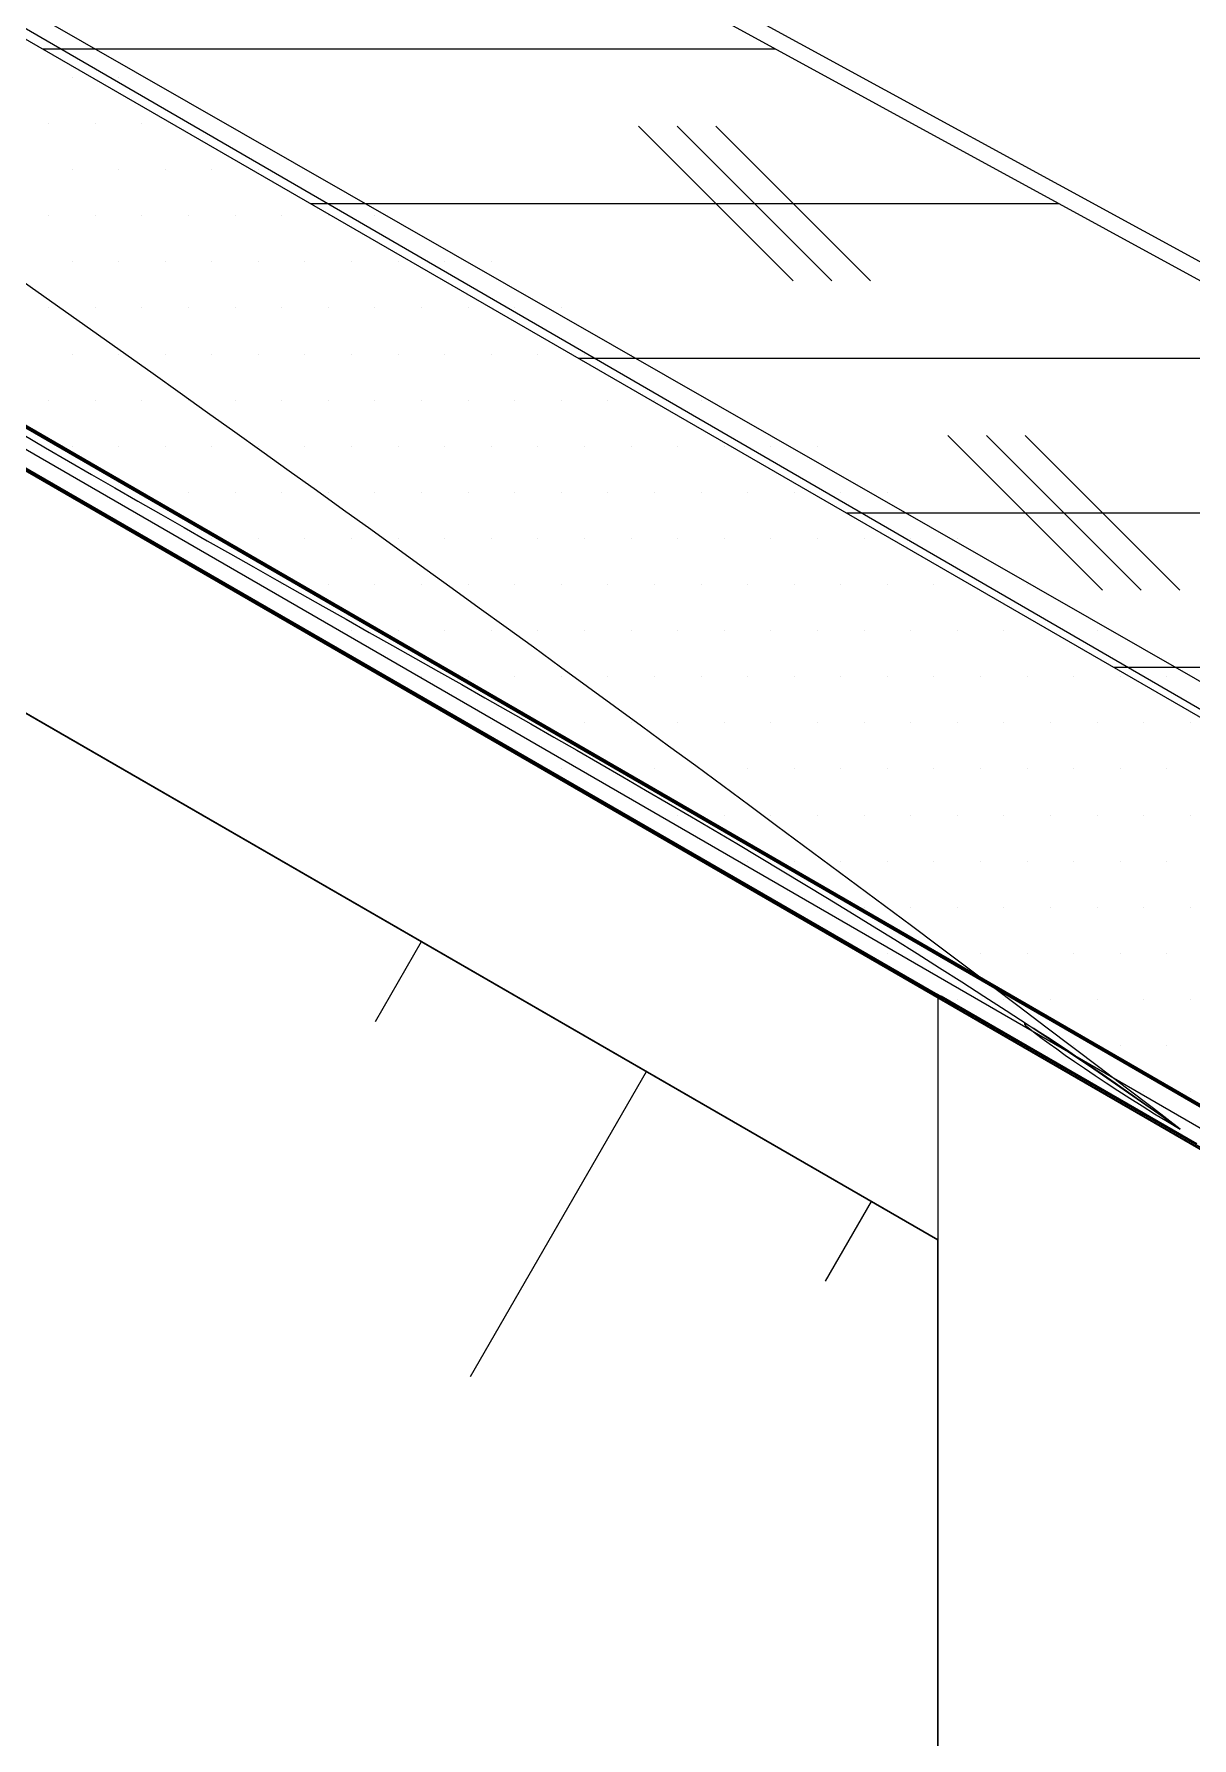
# Model space of a CAD drawing. Header units: inches. Extents: x -17.6 to 82.3, y -15.1 to 23.2.
# Drawn here: x 54.416 to 54.884, y 1.594 to 2.283 of the extents above; entities that cross this region are included whole.
import ezdxf

# ---------------------------------------------------------------- set-up
doc = ezdxf.new("R2010")
doc.units = ezdxf.units.IN
doc.header["$MEASUREMENT"] = 0
for name, color, linetype, lineweight in [('.ATI-DETAIL', 7, 'Continuous', 0), ('.ATI-HATCH', 7, 'Continuous', 0), ('G-ANNO-TTLB', 7, 'Continuous', 0), ('TYVEK', 7, 'Continuous', 0)]:
    doc.layers.add(name, color=color, linetype=linetype, lineweight=lineweight)

# ---------------------------------------------------------------- blocks, each defined once
blk = doc.blocks.new('Block_254')
at = {"layer": 'TYVEK'}
blk.add_lwpolyline([(55.43552, 1.51548), (52.82114, 3.0271), (52.79864, 3.22093), (55.40403, 1.71073)], close=True, dxfattribs=at)
blk = doc.blocks.new('Block_361')
at = {"layer": '.ATI-HATCH', "color": 8, "lineweight": 0, "true_color": 0x808080}
for p, q in [((54.41974, 2.27696), (54.71589, 2.27696)), ((54.72311, 2.18321), (54.66061, 2.24571)), ((54.73874, 2.18321), (54.67624, 2.24571)), ((54.75436, 2.18321), (54.69186, 2.24571)), ((54.52799, 2.21446), (54.83044, 2.21446)), ((54.63624, 2.15196), (54.94499, 2.15196)), ((54.84811, 2.05821), (54.78561, 2.12071)), ((54.86374, 2.05821), (54.80124, 2.12071)), ((54.87936, 2.05821), (54.81686, 2.12071)), ((54.7445, 2.08946), (55.05954, 2.08946)), ((54.85275, 2.02696), (55.17408, 2.02696))]:
    blk.add_line(p, q, dxfattribs=at)
at = {"layer": '.ATI-HATCH'}
blk.add_lwpolyline([(52.45991, 3.50789), (52.64584, 3.25051), (52.79639, 3.2142), (55.34948, 1.74018), (55.64112, 1.51796), (55.95209, 1.60246)], close=True, dxfattribs=at)
blk = doc.blocks.new('Block_366')
at = {"layer": '.ATI-HATCH', "color": 8, "lineweight": 0, "true_color": 0x808080}
for p, q in [((54.4316, 2.26543), (54.4316, 2.26543)), ((54.45043, 2.26543), (54.45043, 2.26543)), ((54.42218, 2.24679), (54.42218, 2.24679)), ((54.44101, 2.24679), (54.44101, 2.24679)), ((54.45984, 2.24679), (54.45984, 2.24679)), ((54.47868, 2.24679), (54.47868, 2.24679)), ((54.4316, 2.22816), (54.4316, 2.22816)), ((54.45043, 2.22816), (54.45043, 2.22816)), ((54.46926, 2.22816), (54.46926, 2.22816)), ((54.48809, 2.22816), (54.48809, 2.22816)), ((54.50693, 2.22816), (54.50693, 2.22816)), ((54.42218, 2.20952), (54.42218, 2.20952)), ((54.44101, 2.20952), (54.44101, 2.20952)), ((54.45984, 2.20952), (54.45984, 2.20952)), ((54.47868, 2.20952), (54.47868, 2.20952)), ((54.49751, 2.20952), (54.49751, 2.20952)), ((54.51634, 2.20952), (54.51634, 2.20952)), ((54.53518, 2.20952), (54.53518, 2.20952)), ((54.55401, 2.20952), (54.55401, 2.20952)), ((54.4316, 2.19088), (54.4316, 2.19088)), ((54.45043, 2.19088), (54.45043, 2.19088)), ((54.46926, 2.19088), (54.46926, 2.19088)), ((54.48809, 2.19088), (54.48809, 2.19088)), ((54.50693, 2.19088), (54.50693, 2.19088)), ((54.52576, 2.19088), (54.52576, 2.19088)), ((54.54459, 2.19088), (54.54459, 2.19088)), ((54.56343, 2.19088), (54.56343, 2.19088)), ((54.58226, 2.19088), (54.58226, 2.19088)), ((54.60109, 2.19088), (54.60109, 2.19088)), ((54.42218, 2.17224), (54.42218, 2.17224)), ((54.44101, 2.17224), (54.44101, 2.17224)), ((54.45984, 2.17224), (54.45984, 2.17224)), ((54.47868, 2.17224), (54.47868, 2.17224)), ((54.49751, 2.17224), (54.49751, 2.17224)), ((54.51634, 2.17224), (54.51634, 2.17224)), ((54.53518, 2.17224), (54.53518, 2.17224)), ((54.55401, 2.17224), (54.55401, 2.17224)), ((54.57284, 2.17224), (54.57284, 2.17224)), ((54.59168, 2.17224), (54.59168, 2.17224)), ((54.61051, 2.17224), (54.61051, 2.17224)), ((54.62934, 2.17224), (54.62934, 2.17224)), ((54.4316, 2.15361), (54.4316, 2.15361)), ((54.45043, 2.15361), (54.45043, 2.15361)), ((54.46926, 2.15361), (54.46926, 2.15361)), ((54.48809, 2.15361), (54.48809, 2.15361)), ((54.50693, 2.15361), (54.50693, 2.15361)), ((54.52576, 2.15361), (54.52576, 2.15361)), ((54.54459, 2.15361), (54.54459, 2.15361)), ((54.56343, 2.15361), (54.56343, 2.15361)), ((54.58226, 2.15361), (54.58226, 2.15361)), ((54.60109, 2.15361), (54.60109, 2.15361)), ((54.61992, 2.15361), (54.61992, 2.15361)), ((54.63876, 2.15361), (54.63876, 2.15361)), ((54.65759, 2.15361), (54.65759, 2.15361)), ((54.42218, 2.13497), (54.42218, 2.13497)), ((54.44101, 2.13497), (54.44101, 2.13497)), ((54.45984, 2.13497), (54.45984, 2.13497)), ((54.47868, 2.13497), (54.47868, 2.13497)), ((54.49751, 2.13497), (54.49751, 2.13497)), ((54.51634, 2.13497), (54.51634, 2.13497)), ((54.53518, 2.13497), (54.53518, 2.13497)), ((54.55401, 2.13497), (54.55401, 2.13497)), ((54.57284, 2.13497), (54.57284, 2.13497)), ((54.59168, 2.13497), (54.59168, 2.13497)), ((54.61051, 2.13497), (54.61051, 2.13497)), ((54.62934, 2.13497), (54.62934, 2.13497)), ((54.64817, 2.13497), (54.64817, 2.13497)), ((54.66701, 2.13497), (54.66701, 2.13497)), ((54.68584, 2.13497), (54.68584, 2.13497)), ((54.4316, 2.11633), (54.4316, 2.11633)), ((54.45043, 2.11633), (54.45043, 2.11633)), ((54.46926, 2.11633), (54.46926, 2.11633)), ((54.48809, 2.11633), (54.48809, 2.11633)), ((54.50693, 2.11633), (54.50693, 2.11633)), ((54.52576, 2.11633), (54.52576, 2.11633)), ((54.54459, 2.11633), (54.54459, 2.11633)), ((54.56343, 2.11633), (54.56343, 2.11633)), ((54.58226, 2.11633), (54.58226, 2.11633)), ((54.60109, 2.11633), (54.60109, 2.11633)), ((54.61992, 2.11633), (54.61992, 2.11633)), ((54.63876, 2.11633), (54.63876, 2.11633)), ((54.65759, 2.11633), (54.65759, 2.11633)), ((54.67642, 2.11633), (54.67642, 2.11633)), ((54.69526, 2.11633), (54.69526, 2.11633)), ((54.71409, 2.11633), (54.71409, 2.11633)), ((54.73292, 2.11633), (54.73292, 2.11633)), ((54.45984, 2.09769), (54.45984, 2.09769)), ((54.47868, 2.09769), (54.47868, 2.09769)), ((54.49751, 2.09769), (54.49751, 2.09769)), ((54.51634, 2.09769), (54.51634, 2.09769)), ((54.53518, 2.09769), (54.53518, 2.09769)), ((54.55401, 2.09769), (54.55401, 2.09769)), ((54.57284, 2.09769), (54.57284, 2.09769)), ((54.59168, 2.09769), (54.59168, 2.09769)), ((54.61051, 2.09769), (54.61051, 2.09769)), ((54.62934, 2.09769), (54.62934, 2.09769)), ((54.64817, 2.09769), (54.64817, 2.09769)), ((54.66701, 2.09769), (54.66701, 2.09769)), ((54.68584, 2.09769), (54.68584, 2.09769)), ((54.70467, 2.09769), (54.70467, 2.09769)), ((54.72351, 2.09769), (54.72351, 2.09769)), ((54.74234, 2.09769), (54.74234, 2.09769)), ((54.76117, 2.09769), (54.76117, 2.09769)), ((54.48809, 2.07905), (54.48809, 2.07905)), ((54.50693, 2.07905), (54.50693, 2.07905)), ((54.52576, 2.07905), (54.52576, 2.07905)), ((54.54459, 2.07905), (54.54459, 2.07905)), ((54.56343, 2.07905), (54.56343, 2.07905)), ((54.58226, 2.07905), (54.58226, 2.07905)), ((54.60109, 2.07905), (54.60109, 2.07905)), ((54.61992, 2.07905), (54.61992, 2.07905)), ((54.63876, 2.07905), (54.63876, 2.07905)), ((54.65759, 2.07905), (54.65759, 2.07905)), ((54.67642, 2.07905), (54.67642, 2.07905)), ((54.69526, 2.07905), (54.69526, 2.07905)), ((54.71409, 2.07905), (54.71409, 2.07905)), ((54.73292, 2.07905), (54.73292, 2.07905)), ((54.75176, 2.07905), (54.75176, 2.07905)), ((54.77059, 2.07905), (54.77059, 2.07905)), ((54.78942, 2.07905), (54.78942, 2.07905)), ((54.51634, 2.06042), (54.51634, 2.06042)), ((54.53518, 2.06042), (54.53518, 2.06042)), ((54.55401, 2.06042), (54.55401, 2.06042)), ((54.57284, 2.06042), (54.57284, 2.06042)), ((54.59168, 2.06042), (54.59168, 2.06042)), ((54.61051, 2.06042), (54.61051, 2.06042)), ((54.62934, 2.06042), (54.62934, 2.06042)), ((54.64817, 2.06042), (54.64817, 2.06042)), ((54.66701, 2.06042), (54.66701, 2.06042)), ((54.68584, 2.06042), (54.68584, 2.06042)), ((54.70467, 2.06042), (54.70467, 2.06042)), ((54.72351, 2.06042), (54.72351, 2.06042)), ((54.74234, 2.06042), (54.74234, 2.06042)), ((54.76117, 2.06042), (54.76117, 2.06042)), ((54.78, 2.06042), (54.78, 2.06042)), ((54.79884, 2.06042), (54.79884, 2.06042)), ((54.81767, 2.06042), (54.81767, 2.06042)), ((54.54459, 2.04178), (54.54459, 2.04178)), ((54.56343, 2.04178), (54.56343, 2.04178)), ((54.58226, 2.04178), (54.58226, 2.04178)), ((54.60109, 2.04178), (54.60109, 2.04178)), ((54.61992, 2.04178), (54.61992, 2.04178)), ((54.63876, 2.04178), (54.63876, 2.04178)), ((54.65759, 2.04178), (54.65759, 2.04178)), ((54.67642, 2.04178), (54.67642, 2.04178)), ((54.69526, 2.04178), (54.69526, 2.04178)), ((54.71409, 2.04178), (54.71409, 2.04178)), ((54.73292, 2.04178), (54.73292, 2.04178)), ((54.75176, 2.04178), (54.75176, 2.04178)), ((54.77059, 2.04178), (54.77059, 2.04178)), ((54.78942, 2.04178), (54.78942, 2.04178)), ((54.80825, 2.04178), (54.80825, 2.04178)), ((54.82709, 2.04178), (54.82709, 2.04178)), ((54.84592, 2.04178), (54.84592, 2.04178)), ((54.57284, 2.02314), (54.57284, 2.02314)), ((54.59168, 2.02314), (54.59168, 2.02314)), ((54.61051, 2.02314), (54.61051, 2.02314)), ((54.62934, 2.02314), (54.62934, 2.02314)), ((54.64817, 2.02314), (54.64817, 2.02314)), ((54.66701, 2.02314), (54.66701, 2.02314)), ((54.68584, 2.02314), (54.68584, 2.02314)), ((54.70467, 2.02314), (54.70467, 2.02314)), ((54.72351, 2.02314), (54.72351, 2.02314)), ((54.74234, 2.02314), (54.74234, 2.02314)), ((54.76117, 2.02314), (54.76117, 2.02314)), ((54.78, 2.02314), (54.78, 2.02314)), ((54.79884, 2.02314), (54.79884, 2.02314)), ((54.81767, 2.02314), (54.81767, 2.02314)), ((54.8365, 2.02314), (54.8365, 2.02314)), ((54.85534, 2.02314), (54.85534, 2.02314)), ((54.87417, 2.02314), (54.87417, 2.02314)), ((54.60109, 2.0045), (54.60109, 2.0045)), ((54.61992, 2.0045), (54.61992, 2.0045)), ((54.63876, 2.0045), (54.63876, 2.0045)), ((54.65759, 2.0045), (54.65759, 2.0045)), ((54.67642, 2.0045), (54.67642, 2.0045)), ((54.69526, 2.0045), (54.69526, 2.0045)), ((54.71409, 2.0045), (54.71409, 2.0045)), ((54.73292, 2.0045), (54.73292, 2.0045)), ((54.75176, 2.0045), (54.75176, 2.0045)), ((54.77059, 2.0045), (54.77059, 2.0045)), ((54.78942, 2.0045), (54.78942, 2.0045)), ((54.80825, 2.0045), (54.80825, 2.0045)), ((54.82709, 2.0045), (54.82709, 2.0045)), ((54.84592, 2.0045), (54.84592, 2.0045)), ((54.86475, 2.0045), (54.86475, 2.0045)), ((54.88359, 2.0045), (54.88359, 2.0045)), ((54.62934, 1.98587), (54.62934, 1.98587)), ((54.64817, 1.98587), (54.64817, 1.98587)), ((54.66701, 1.98587), (54.66701, 1.98587)), ((54.68584, 1.98587), (54.68584, 1.98587)), ((54.70467, 1.98587), (54.70467, 1.98587)), ((54.72351, 1.98587), (54.72351, 1.98587)), ((54.74234, 1.98587), (54.74234, 1.98587)), ((54.76117, 1.98587), (54.76117, 1.98587)), ((54.78, 1.98587), (54.78, 1.98587)), ((54.79884, 1.98587), (54.79884, 1.98587)), ((54.81767, 1.98587), (54.81767, 1.98587)), ((54.8365, 1.98587), (54.8365, 1.98587)), ((54.85534, 1.98587), (54.85534, 1.98587)), ((54.87417, 1.98587), (54.87417, 1.98587)), ((54.67642, 1.96723), (54.67642, 1.96723)), ((54.69526, 1.96723), (54.69526, 1.96723)), ((54.71409, 1.96723), (54.71409, 1.96723)), ((54.73292, 1.96723), (54.73292, 1.96723)), ((54.75176, 1.96723), (54.75176, 1.96723)), ((54.77059, 1.96723), (54.77059, 1.96723)), ((54.78942, 1.96723), (54.78942, 1.96723)), ((54.80825, 1.96723), (54.80825, 1.96723)), ((54.82709, 1.96723), (54.82709, 1.96723)), ((54.84592, 1.96723), (54.84592, 1.96723)), ((54.86475, 1.96723), (54.86475, 1.96723)), ((54.88359, 1.96723), (54.88359, 1.96723)), ((54.70467, 1.94859), (54.70467, 1.94859)), ((54.72351, 1.94859), (54.72351, 1.94859)), ((54.74234, 1.94859), (54.74234, 1.94859)), ((54.76117, 1.94859), (54.76117, 1.94859)), ((54.78, 1.94859), (54.78, 1.94859)), ((54.79884, 1.94859), (54.79884, 1.94859)), ((54.81767, 1.94859), (54.81767, 1.94859)), ((54.8365, 1.94859), (54.8365, 1.94859)), ((54.85534, 1.94859), (54.85534, 1.94859)), ((54.87417, 1.94859), (54.87417, 1.94859)), ((54.73292, 1.92995), (54.73292, 1.92995)), ((54.75176, 1.92995), (54.75176, 1.92995)), ((54.77059, 1.92995), (54.77059, 1.92995)), ((54.78942, 1.92995), (54.78942, 1.92995)), ((54.80825, 1.92995), (54.80825, 1.92995)), ((54.82709, 1.92995), (54.82709, 1.92995)), ((54.84592, 1.92995), (54.84592, 1.92995)), ((54.86475, 1.92995), (54.86475, 1.92995)), ((54.88359, 1.92995), (54.88359, 1.92995)), ((54.76117, 1.91131), (54.76117, 1.91131)), ((54.78, 1.91131), (54.78, 1.91131)), ((54.79884, 1.91131), (54.79884, 1.91131)), ((54.81767, 1.91131), (54.81767, 1.91131)), ((54.8365, 1.91131), (54.8365, 1.91131)), ((54.85534, 1.91131), (54.85534, 1.91131)), ((54.87417, 1.91131), (54.87417, 1.91131)), ((54.78942, 1.89268), (54.78942, 1.89268)), ((54.80825, 1.89268), (54.80825, 1.89268)), ((54.82709, 1.89268), (54.82709, 1.89268)), ((54.84592, 1.89268), (54.84592, 1.89268)), ((54.86475, 1.89268), (54.86475, 1.89268)), ((54.88359, 1.89268), (54.88359, 1.89268)), ((54.8365, 1.87404), (54.8365, 1.87404)), ((54.85534, 1.87404), (54.85534, 1.87404)), ((54.87417, 1.87404), (54.87417, 1.87404)), ((54.86475, 1.8554), (54.86475, 1.8554)), ((54.88359, 1.8554), (54.88359, 1.8554))]:
    blk.add_line(p, q, dxfattribs=at)
at = {"layer": '.ATI-HATCH'}
blk.add_open_spline([(53.28802, 2.76107), (53.43056, 2.68056), (53.56944, 2.61111), (53.70833, 2.52778), (53.90278, 2.40278), (54.08333, 2.30556), (54.29167, 2.19444), (54.48611, 2.06944), (54.69444, 1.97222), (54.87957, 1.84026), (54.77122, 1.91718), (54.82386, 1.87295), (54.87957, 1.84026), (54.41667, 2.19444), (53.94444, 2.5), (53.44444, 2.86111), (53.23611, 3), (53.04167, 3.06944), (52.83333, 3.20833), (52.80556, 3.22222), (52.79167, 3.23611), (52.76389, 3.22222), (52.66667, 3.18056), (52.56944, 3.11111), (52.47222, 3.05556), (52.47222, 2.97222), (52.45833, 2.88889), (52.48611, 2.81944), (52.51389, 2.73611), (52.63889, 2.72222), (52.71532, 2.66513), (52.71493, 2.66854), (52.71535, 2.67217), (52.71531, 2.67561), (52.75024, 2.65567), (52.78517, 2.63572), (52.8201, 2.61577)], degree=3, knots=[0, 0, 0, 0, 1, 1, 1, 2, 2, 2, 3, 3, 3, 4, 4, 4, 5, 5, 5, 6, 6, 6, 7, 7, 7, 8, 8, 8, 9, 9, 9, 10, 10, 10, 11, 11, 11, 12, 12, 12, 12], dxfattribs=at)

msp = doc.modelspace()

# ---------------------------------------------------------------- hatches: boundary and pattern name
at = {"layer": 'G-ANNO-TTLB', "true_color": 0xff00ff, "transparency": 33554687}
h = msp.add_hatch(color=6, dxfattribs=at)
edge = h.paths.add_edge_path()
edge.add_spline(control_points=[(77.90202, -11.06099), (77.90202, -11.06099), (37.21427, -11.06099), (37.21427, -11.06099), (37.21427, -11.06099), (37.21427, 23.06401), (37.21427, 23.06401), (37.21427, 23.06401), (77.90202, 23.06401), (77.90202, 23.06401), (77.90202, 23.06401), (77.90202, -11.06099), (77.90202, -11.06099)], knot_values=[0, 0, 0, 0, 1, 1, 1, 2, 2, 2, 3, 3, 3, 4, 4, 4, 4], degree=3, periodic=0)
edge = h.paths.add_edge_path()
edge.add_spline(control_points=[(37.33927, 22.93901), (37.33927, 22.93901), (37.33927, -10.93599), (37.33927, -10.93599), (37.33927, -10.93599), (77.77702, -10.93599), (77.77702, -10.93599), (77.77702, -10.93599), (77.77702, 22.93901), (77.77702, 22.93901), (77.77702, 22.93901), (37.33927, 22.93901), (37.33927, 22.93901)], knot_values=[0, 0, 0, 0, 1, 1, 1, 2, 2, 2, 3, 3, 3, 4, 4, 4, 4], degree=3, periodic=0)
edge.add_line((37.33927, 22.93901), (37.33927, 22.93901))

# ---------------------------------------------------------------- linework, layer by layer
at = {"layer": '.ATI-DETAIL', "color": 251, "lineweight": 0, "true_color": 0x5b5b5b}
for p, q in [((54.55424, 1.88378), (54.57288, 1.91606)), ((54.59267, 1.74034), (54.66381, 1.86356)), ((54.73611, 1.77878), (54.75474, 1.81106))]:
    msp.add_line(p, q, dxfattribs=at)
at = {"layer": '.ATI-DETAIL'}
msp.add_lwpolyline([(54.30681, 1.42085), (54.30681, 1.33994), (54.78162, 1.06581), (54.78162, 1.79554), (54.30681, 2.06967), (54.30681, 1.42085)], dxfattribs=at)
at = {"layer": 'G-ANNO-TTLB'}
for points in [[(77.90202, -11.06099), (77.90202, -11.06099), (37.21427, -11.06099), (37.21427, -11.06099), (37.21427, -11.06099), (37.21427, 23.06401), (37.21427, 23.06401), (37.21427, 23.06401), (77.90202, 23.06401), (77.90202, 23.06401), (77.90202, 23.06401), (77.90202, -11.06099), (77.90202, -11.06099)], [(37.33927, 22.93901), (37.33927, 22.93901), (37.33927, -10.93599), (37.33927, -10.93599), (37.33927, -10.93599), (77.77702, -10.93599), (77.77702, -10.93599), (77.77702, -10.93599), (77.77702, 22.93901), (77.77702, 22.93901), (77.77702, 22.93901), (37.33927, 22.93901), (37.33927, 22.93901)]]:
    msp.add_open_spline(points, degree=3, knots=[0, 0, 0, 0, 1, 1, 1, 2, 2, 2, 3, 3, 3, 4, 4, 4, 4], dxfattribs=at)
at = {"layer": 'TYVEK', "color": 2, "lineweight": 25, "true_color": 0xffff00}
msp.add_line((55.96599, 1.60246), (52.47381, 3.50789), dxfattribs=at)
at = {"layer": 'TYVEK', "color": 18, "lineweight": 80, "true_color": 0x000000}
msp.add_line((52.81616, 3.04747), (55.5101, 1.4899), dxfattribs=at)
at = {"layer": 'TYVEK', "color": 4, "lineweight": 25, "true_color": 0x00ffff}
msp.add_line((52.81525, 3.03825), (55.49823, 1.48792), dxfattribs=at)
at = {"layer": 'TYVEK', "color": 18, "lineweight": 25, "true_color": 0x000000}
msp.add_line((52.82178, 3.02579), (55.50475, 1.47547), dxfattribs=at)
at = {"layer": 'TYVEK', "color": 1, "lineweight": 25, "true_color": 0xff0000}
for p, q in [((54.2145, 2.22217), (54.78162, 1.89475)), ((54.2145, 2.12296), (54.78162, 1.79554)), ((54.88496, 1.83508), (54.78162, 1.89475)), ((54.78162, 1.89475), (54.78162, -1.29729)), ((54.88626, 1.83434), (54.78291, 1.894))]:
    msp.add_line(p, q, dxfattribs=at)
at = {"layer": 'TYVEK', "color": 18, "lineweight": 25, "true_color": 0x000000}
msp.add_lwpolyline([(52.82114, 0.2298), (52.82114, 3.0271), (55.50412, 1.47678), (55.50463, -1.71422)], dxfattribs=at)
at = {"layer": 'TYVEK', "color": 4, "lineweight": 25, "true_color": 0x00ffff}
msp.add_open_spline([(52.48417, 2.79914), (52.48417, 2.79914), (52.48401, 3.09954), (52.48401, 3.09954), (52.48393, 3.23203), (52.62711, 3.31511), (52.7421, 3.24929), (52.7421, 3.24929), (55.35685, 1.75263), (55.35685, 1.75263)], degree=3, knots=[0, 0, 0, 0, 1, 1, 1, 2, 2, 2, 3, 3, 3, 3], dxfattribs=at)

# ---------------------------------------------------------------- block references
at = {"layer": '.ATI-HATCH'}
for name in ['Block_361', 'Block_366']:
    msp.add_blockref(name, (0, 0), dxfattribs=at)
at = {"layer": 'TYVEK'}
msp.add_blockref('Block_254', (0, 0), dxfattribs=at)

doc.saveas('drawing.dxf')
